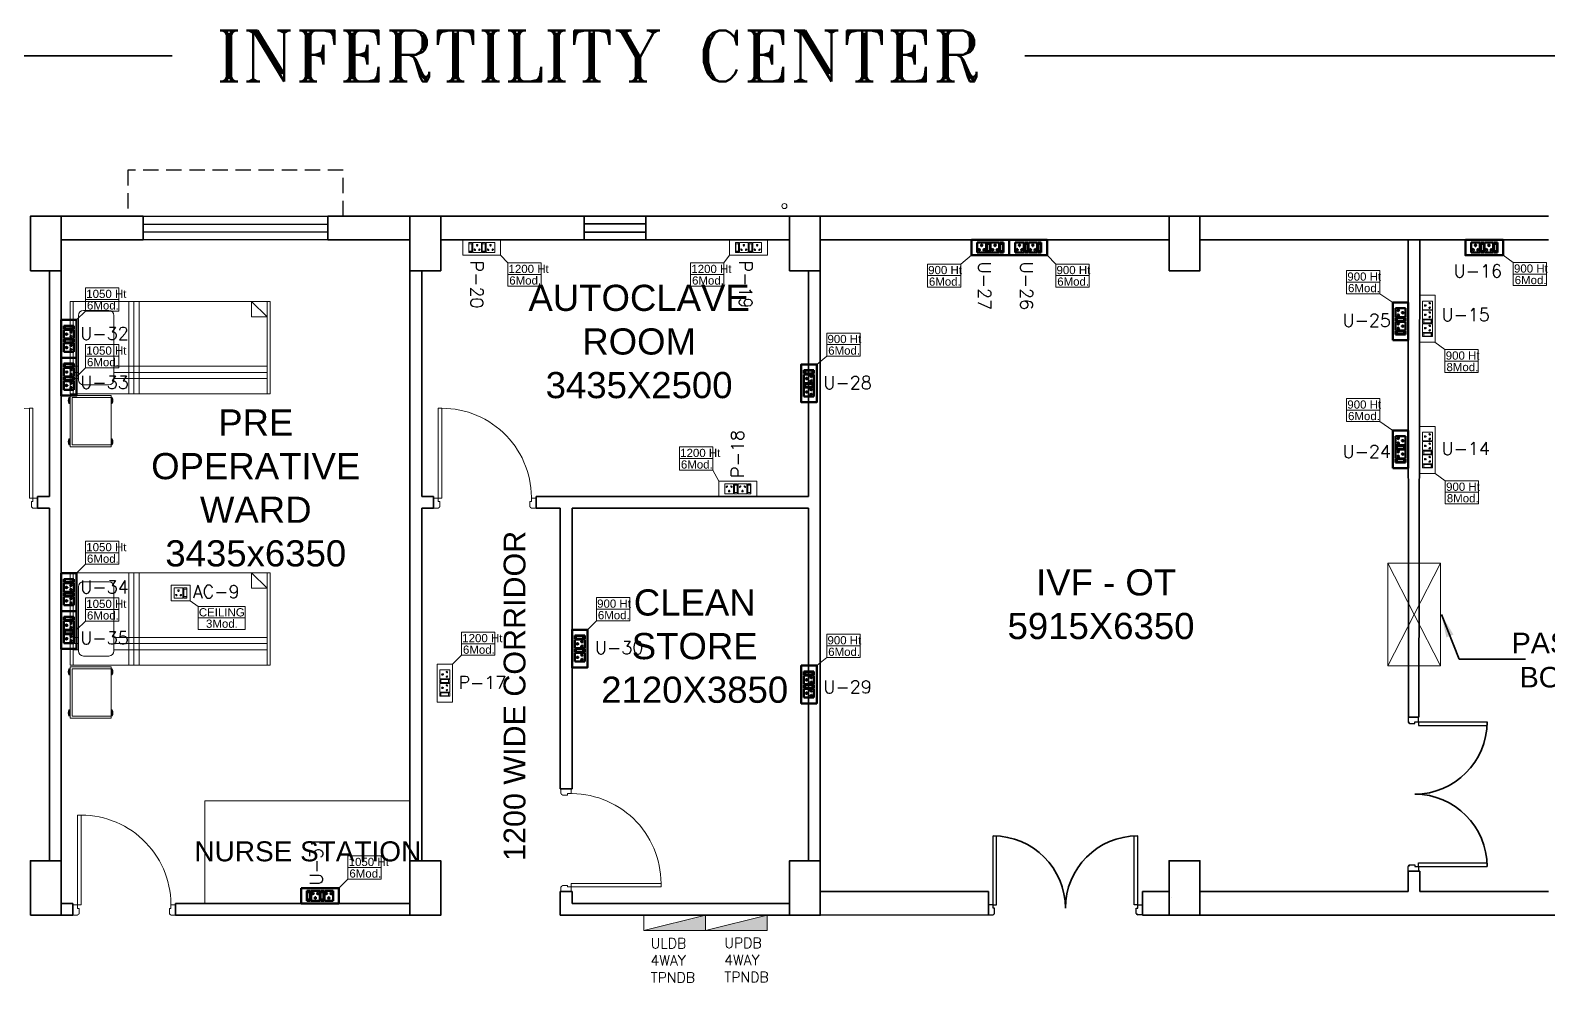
# Model space of a CAD drawing. Header units: millimetres. Extents: x 1380494 to 2061523, y -305664 to -174999.
# Drawn here: x 1644117 to 1658917, y -197530 to -188251 of the extents above; entities that cross this region are included whole.
import ezdxf
from ezdxf.enums import TextEntityAlignment as Align

# ---------------------------------------------------------------- set-up
doc = ezdxf.new("R2010")
doc.units = ezdxf.units.MM
doc.header["$LTSCALE"] = 600
doc.header["$MEASUREMENT"] = 0
doc.header["$PDMODE"] = 35
for name, pattern in [('1', [0]), ('CONTINU', [0]), ('DASHED2', [0.375, 0.25, -0.125]), ('HIDDEN', [0.375, 0.25, -0.125])]:
    doc.linetypes.add(name, pattern=pattern)
doc.layers.add('CFT_LOOPING', color=7, linetype='1', lineweight=0, true_color=0xd6d600)
doc.layers.add('ELE-6A AC SOCKET', color=7, linetype='Continuous', lineweight=0, true_color=0x00ceb6)
for name, color, linetype, lineweight in [('col', 5, 'Continuous', 35), ('D.F', 251, 'Continuous', 5), ('DOOR', 144, 'Continuous', 13), ('ELE-2NOS OF 6-16 RAW POWER SOCKET', 1, 'Continuous', 20), ('ELE. 2N0S OF 6-16 UPS SOCKETS', 191, 'Continuous', 15), ('ELE. DB', 1, 'Continuous', 9), ('furniture', 30, 'Continuous', 9), ('HATCH', 8, 'Continuous', 5), ('MEP_HVAC_VRF_COPPER_PIPE', 6, 'Continuous', 9), ('P-Wall', 250, 'Continuous', 35), ('toi-fix', 46, 'Continuous', 9), ('WIN', 151, 'Continuous', 9)]:
    doc.layers.add(name, color=color, linetype=linetype, lineweight=lineweight)
for name, color, linetype in [('ELE-8M 6-16A UPS SOCKET', 223, 'Continuous'), ('ELE-LIGHTING TEXT', 7, 'Continuous'), ('Lines', 7, 'Continuous'), ('TEXT', 250, 'Continuous'), ('wall', 1, 'Continuous'), ('Window', 4, 'Continuous')]:
    doc.layers.add(name, color=color, linetype=linetype)
doc.styles.add('ARIAL', font='arial.ttf')
doc.styles.add('ROMANS', font='romans.shx')
doc.styles.add('ROMANT', font='romant.shx')
doc.styles.get("Standard").update_dxf_attribs({"font": 'stylu.ttf'})
doc.dimstyles.get("Standard").update_dxf_attribs({"dimscale": 1.5, "dimtxt": 150, "dimasz": 150, "dimexe": 100, "dimexo": 100, "dimgap": 0.25, "dimtad": 0, "dimdec": 0, "dimzin": 0, "dimdsep": 46, "dimtxsty": 'ARIAL', "dimcen": 0.09, "dimdle": 100, "dimclrd": 7, "dimclre": 7, "dimclrt": 7, "dimadec": 0, "dimazin": 0, "dimtfac": 1, "dimtdec": 0, "dimtofl": 0, "dimtmove": 0, "dimatfit": 3, "dimfxl": 1, "dimtolj": 1, "dimtzin": 0, "dimarcsym": 0})

# ---------------------------------------------------------------- blocks, each defined once
blk = doc.blocks.new('A$C19B8274B')
at = {"layer": 'DOOR'}
blk.add_line((-45, 925), (-80, 925), dxfattribs=at)
at = {"layer": 'DOOR', "color": 8}
for p, q in [((-80, 50), (-80, 925)), ((-45, 50), (-45, 925)), ((-45, 50), (-80, 50)), ((-955, -50), (-955, -47.5)), ((-940, -35), (-942.5, -35)), ((-60, -35), (-57.5, -35)), ((-45, -50), (-45, -47.5))]:
    blk.add_line(p, q, dxfattribs=at)
for points in [[(-940, 15), (-955, 15), (-955, 50), (-1000, 50), (-1000, -50), (-955, -50)], [(-940, -35), (-940, 15)], [(-60, 15), (-45, 15), (-45, 50), (0, 50), (0, -50), (-45, -50)], [(-60, -35), (-60, 15)]]:
    blk.add_lwpolyline(points, dxfattribs=at)
for centre, radius, start, end in [((-80, 50), 875, 90, 182.29244), ((-955, -35), 12.5, 270, 0), ((-45, -35), 12.5, 180, 270)]:
    blk.add_arc(centre, radius, start, end, dxfattribs=at)
blk = doc.blocks.new('A$C45A5314D')
at = {"layer": 'furniture', "color": 8, "ltscale": 0.75}
for p, q in [((-1962, 946), (-1950, 946)), ((-1962, 946), (-1950, 946)), ((-1962, 946), (-1962, 887)), ((-1962, 944), (-1950, 944)), ((-1962, 943), (-1950, 943)), ((-1962, 941), (-1950, 941)), ((-1962, 939), (-1950, 939)), ((-1962, 936), (-1950, 936)), ((-1962, 932), (-1950, 932)), ((-1962, 927), (-1950, 927)), ((-1962, 921), (-1950, 921)), ((-1962, 913), (-1950, 913)), ((-1962, 907), (-1950, 907)), ((-1962, 902), (-1950, 902)), ((-1962, 898), (-1950, 898)), ((-1962, 895), (-1950, 895)), ((-1962, 892), (-1950, 892)), ((-1962, 891), (-1950, 891)), ((-1962, 889), (-1950, 889)), ((-1962, 888), (-1950, 888)), ((-1950, 967), (-1550, 967)), ((-1950, 467), (-1950, 967)), ((-1930, 948), (-1930, 487)), ((-1930, 948), (-1550, 948)), ((-1550, 967), (-1550, 467)), ((-1538, 946), (-1550, 946)), ((-1538, 946), (-1550, 946)), ((-1538, 944), (-1550, 944)), ((-1538, 943), (-1550, 943)), ((-1538, 941), (-1550, 941)), ((-1538, 939), (-1550, 939)), ((-1538, 936), (-1550, 936)), ((-1538, 932), (-1550, 932)), ((-1538, 927), (-1550, 927)), ((-1538, 921), (-1550, 921)), ((-1538, 913), (-1550, 913)), ((-1538, 907), (-1550, 907)), ((-1538, 902), (-1550, 902)), ((-1538, 898), (-1550, 898)), ((-1538, 895), (-1550, 895)), ((-1538, 892), (-1550, 892)), ((-1538, 891), (-1550, 891)), ((-1538, 889), (-1550, 889)), ((-1538, 888), (-1550, 888)), ((-1538, 946), (-1538, 887)), ((-1962, 887), (-1950, 887)), ((-1538, 887), (-1550, 887)), ((-1962, 545), (-1950, 545)), ((-1962, 545), (-1950, 545)), ((-1962, 545), (-1962, 486)), ((-1962, 543), (-1950, 543)), ((-1962, 542), (-1950, 542)), ((-1962, 540), (-1950, 540)), ((-1962, 538), (-1950, 538)), ((-1962, 535), (-1950, 535)), ((-1962, 531), (-1950, 531)), ((-1962, 526), (-1950, 526)), ((-1962, 520), (-1950, 520)), ((-1962, 512), (-1950, 512)), ((-1962, 506), (-1950, 506)), ((-1962, 501), (-1950, 501)), ((-1962, 497), (-1950, 497)), ((-1962, 494), (-1950, 494)), ((-1962, 491), (-1950, 491)), ((-1962, 490), (-1950, 490)), ((-1962, 488), (-1950, 488)), ((-1962, 487), (-1950, 487)), ((-1962, 486), (-1950, 486)), ((-1962, 486), (-1950, 486)), ((-1550, 467), (-1950, 467)), ((-1550, 487), (-1930, 487)), ((-1538, 545), (-1550, 545)), ((-1538, 545), (-1550, 545)), ((-1538, 543), (-1550, 543)), ((-1538, 542), (-1550, 542)), ((-1538, 540), (-1550, 540)), ((-1538, 538), (-1550, 538)), ((-1538, 535), (-1550, 535)), ((-1538, 531), (-1550, 531)), ((-1538, 526), (-1550, 526)), ((-1538, 520), (-1550, 520)), ((-1538, 512), (-1550, 512)), ((-1538, 506), (-1550, 506)), ((-1538, 501), (-1550, 501)), ((-1538, 497), (-1550, 497)), ((-1538, 494), (-1550, 494)), ((-1538, 491), (-1550, 491)), ((-1538, 490), (-1550, 490)), ((-1538, 488), (-1550, 488)), ((-1538, 487), (-1550, 487)), ((-1538, 486), (-1550, 486)), ((-1538, 545), (-1538, 486))]:
    blk.add_line(p, q, dxfattribs=at)
at = {"layer": 'furniture', "color": 8}
for p, q in [((0, 450), (-1950, 450)), ((-1950, 450), (-1950, -450)), ((-1920, 450), (-1920, -450)), ((-1377, -450), (-1377, 450)), ((-1327, -450), (-1327, 450)), ((-1277, -450), (-1277, 450)), ((-30, -450), (-30, 450)), ((0, -450), (0, 450)), ((-1920, 300), (-1869, 300)), ((-1869, 313), (-1869, -313)), ((-1572, 362), (-1820, 362)), ((-1523, 313), (-1523, -313)), ((-1523, 300), (-30, 300)), ((-1920, 241), (-1869, 241)), ((-1920, 182), (-1869, 182)), ((-1523, 241), (-30, 241)), ((-1523, 182), (-30, 182)), ((-1820, -362), (-1572, -362)), ((-180, -450), (-30, -300)), ((-180, -450), (-180, -300)), ((-30, -300), (-180, -300)), ((-1950, -450), (0, -450))]:
    blk.add_line(p, q, dxfattribs=at)
at = {"layer": 'furniture', "color": 8, "ltscale": 0.75}
for centre, start, end in [((-1876, 917), 161.0754, 198.9247), ((-1624, 917), 341.0754, 18.9247), ((-1876, 516), 161.0754, 198.9247), ((-1624, 516), 341.0754, 18.9247)]:
    blk.add_arc(centre, 91.1, start, end, dxfattribs=at)
at = {"layer": 'furniture', "color": 8}
for centre, start, end in [((-1820, 313), 90, 180), ((-1572, 313), 0, 90), ((-1820, -313), 180, 270), ((-1572, -313), 270, 0)]:
    blk.add_arc(centre, 49.2, start, end, dxfattribs=at)
blk = doc.blocks.new('W1800')
at = {"layer": 'wall', "color": 7}
for p, q in [((0, -58), (0, 173)), ((1800, 173), (1800, -58))]:
    blk.add_line(p, q, dxfattribs=at)
at = {"layer": 'Window'}
for p, q in [((0, 173), (1800, 173)), ((0, 98), (1800, 98)), ((1800, 18), (0, 18)), ((1800, -58), (0, -58))]:
    blk.add_line(p, q, dxfattribs=at)
blk = doc.blocks.new('*D170')
at = {"layer": 'D.F', "color": 5, "lineweight": -2, "transparency": 16777216}
for p, q in [((3700, 16120), (3700, 17682)), ((36975, 16120), (36975, 17682)), ((4200, 17582), (16182, 17582)), ((36475, 17582), (24493, 17582))]:
    blk.add_line(p, q, dxfattribs=at)
at = {"layer": 'D.F', "color": 5, "transparency": 16777216}
for points in [[(4200, 17665), (4200, 17498), (3700, 17582)], [(36475, 17665), (36475, 17498), (36975, 17582)]]:
    blk.add_solid(points, dxfattribs=at)
at = {"layer": 'Defpoints', "color": 0, "transparency": 16777216}
for p in [(3700, 17582), (3700, 16020), (36975, 16020)]:
    blk.add_point(p, dxfattribs=at)
at = {"layer": 'D.F', "color": 7, "transparency": 16777216, "insert": (20337, 17582), "char_height": 750, "attachment_point": 5, "style": 'ROMANT'}
blk.add_mtext('\\A1;{\\H0.6667x;INFERTILITY CENTER}', dxfattribs=at)
blk = doc.blocks.new('5Y3AQY')
at = {"layer": 'ELE. 2N0S OF 6-16 UPS SOCKETS', "color": 72, "lineweight": 50}
for p, q in [((-312, -26), (-278, -26)), ((-312, -124), (-312, -26)), ((-312, -124), (-312, -26)), ((-312, -124), (-278, -124)), ((-278, -124), (-312, -124)), ((-309, -37), (-281, -37)), ((-309, -113), (-309, -37)), ((-309, -40), (-281, -40)), ((-281, -113), (-309, -113)), ((-281, -37), (-281, -113)), ((-278, -26), (-278, -124)), ((-272, -26), (-272, -124)), ((-187, -26), (-272, -26)), ((-272, -124), (-187, -124)), ((-187, -124), (-187, -26)), ((-181, -26), (-148, -26)), ((-181, -124), (-181, -26)), ((-181, -124), (-181, -26)), ((-181, -124), (-148, -124)), ((-148, -124), (-181, -124)), ((-179, -37), (-150, -37)), ((-179, -113), (-179, -37)), ((-179, -40), (-150, -40)), ((-150, -113), (-179, -113)), ((-150, -37), (-150, -113)), ((-148, -26), (-148, -124)), ((-57, -26), (-142, -26)), ((-142, -26), (-142, -124)), ((-142, -124), (-57, -124)), ((-57, -124), (-57, -26))]:
    blk.add_line(p, q, dxfattribs=at)
blk.add_lwpolyline([(-368, 0), (0, 0), (0, -150), (-368, -150)], close=True, dxfattribs=at)
for centre, radius, start, end in [((-254, -56), 5.7, 87.49, 354.7311), ((-249, -52), 4.6, 284.9049, 157.3162), ((-230, -99), 6.62, 127.1584, 52.8416), ((-230, -92), 4.22, 341.4031, 198.5969), ((-210, -52), 4.6, 22.6838, 255.0951), ((-205, -56), 5.7, 185.2689, 92.51), ((-124, -56), 5.7, 87.49, 354.7311), ((-119, -52), 4.6, 284.9049, 157.3162), ((-99, -99), 6.62, 127.1584, 52.8416), ((-99, -92), 4.22, 341.4031, 198.5969), ((-80, -52), 4.6, 22.6838, 255.0951), ((-75, -56), 5.7, 185.2689, 92.51)]:
    blk.add_arc(centre, radius, start, end, dxfattribs=at)
blk = doc.blocks.new('543E')
at = {"layer": 'ELE. 2N0S OF 6-16 UPS SOCKETS', "color": 72, "linetype": 'ByBlock'}
for p, q in [((-124, -57), (-124, -91)), ((-26, -57), (-124, -57)), ((-26, -57), (-124, -57)), ((-124, -91), (-26, -91)), ((-124, -96), (-26, -96)), ((-124, -181), (-124, -96)), ((-113, -60), (-113, -88)), ((-37, -60), (-113, -60)), ((-113, -88), (-37, -88)), ((-110, -60), (-110, -88)), ((-37, -88), (-37, -60)), ((-26, -57), (-26, -91)), ((-26, -91), (-26, -57)), ((-26, -96), (-26, -181)), ((-26, -181), (-124, -181)), ((-124, -187), (-124, -221)), ((-26, -187), (-124, -187)), ((-26, -187), (-124, -187)), ((-124, -221), (-26, -221)), ((-124, -312), (-124, -227)), ((-124, -227), (-26, -227)), ((-113, -190), (-113, -218)), ((-37, -190), (-113, -190)), ((-113, -218), (-37, -218)), ((-110, -190), (-110, -218)), ((-37, -218), (-37, -190)), ((-26, -187), (-26, -221)), ((-26, -221), (-26, -187)), ((-26, -227), (-26, -312)), ((-26, -312), (-124, -312)), ((-124, -402), (-124, -317)), ((-124, -317), (-26, -317)), ((-26, -402), (-124, -402)), ((-26, -317), (-26, -402))]:
    blk.add_line(p, q, dxfattribs=at)
blk.add_lwpolyline([(-150, 0), (-150, -459), (0, -459), (0, 0)], close=True, dxfattribs=at)
for centre, radius, start, end in [((-98, -119), 4.6, 112.6838, 345.0951), ((-94, -115), 5.7, 275.2689, 182.51), ((-58, -139), 4.22, 71.4031, 288.5969), ((-51, -139), 6.62, 217.1584, 142.8416), ((-98, -159), 4.6, 14.9049, 247.3162), ((-98, -249), 4.6, 112.6838, 345.0951), ((-98, -289), 4.6, 14.9049, 247.3162), ((-94, -163), 5.7, 177.49, 84.7311), ((-94, -245), 5.7, 275.2689, 182.51), ((-94, -293), 5.7, 177.49, 84.7311), ((-58, -269), 4.22, 71.4031, 288.5969), ((-51, -269), 6.62, 217.1584, 142.8416), ((-98, -340), 4.6, 112.6838, 345.0951), ((-98, -379), 4.6, 14.9049, 247.3162), ((-94, -335), 5.7, 275.2689, 182.51), ((-94, -384), 5.7, 177.49, 84.7311), ((-58, -360), 4.22, 71.4031, 288.5969), ((-51, -360), 6.62, 217.1584, 142.8416)]:
    blk.add_arc(centre, radius, start, end, dxfattribs=at)
blk = doc.blocks.new('6MODULE-UPS')
at = {"layer": 'ELE. 2N0S OF 6-16 UPS SOCKETS', "color": 223, "lineweight": 50}
for p, q in [((-6, 92), (-6, 20)), ((-6, 92), (-6, 20)), ((19, 92), (-6, 92)), ((-6, 92), (19, 92)), ((-6, 20), (19, 20)), ((-4, 84), (-4, 28)), ((17, 84), (-4, 84)), ((-4, 30), (17, 30)), ((-4, 28), (17, 28)), ((17, 28), (17, 84)), ((19, 20), (19, 92)), ((24, 92), (87, 92)), ((24, 20), (24, 92)), ((87, 20), (24, 20)), ((87, 92), (87, 20)), ((91, 92), (91, 20)), ((91, 92), (91, 20)), ((116, 92), (91, 92)), ((91, 92), (116, 92)), ((91, 20), (116, 20)), ((93, 84), (93, 28)), ((114, 84), (93, 84)), ((93, 30), (114, 30)), ((93, 28), (114, 28)), ((114, 28), (114, 84)), ((116, 20), (116, 92)), ((120, 20), (120, 92)), ((120, 92), (184, 92)), ((184, 20), (120, 20)), ((184, 92), (184, 20))]:
    blk.add_line(p, q, dxfattribs=at)
blk.add_lwpolyline([(-48, 0), (226, 0), (226, 112), (-48, 112)], close=True, dxfattribs=at)
for centre, radius, start, end in [((37, 42), 4.24, 5.2689, 272.51), ((41, 39), 3.42, 202.6838, 75.0951), ((55, 74), 4.92, 307.1584, 232.8416), ((55, 69), 3.14, 161.4031, 18.5969), ((70, 39), 3.42, 104.9049, 337.3162), ((73, 42), 4.24, 267.49, 174.7311), ((134, 42), 4.24, 5.2689, 272.51), ((137, 39), 3.42, 202.6838, 75.0951), ((152, 74), 4.92, 307.1584, 232.8416), ((152, 69), 3.14, 161.4031, 18.5969), ((167, 39), 3.42, 104.9049, 337.3162), ((170, 42), 4.24, 267.49, 174.7311)]:
    blk.add_arc(centre, radius, start, end, dxfattribs=at)
blk = doc.blocks.new('6 MODULES RAW POWER')
at = {"layer": 'ELE-2NOS OF 6-16 RAW POWER SOCKET', "color": 1, "ltscale": 300}
for p, q in [((-6, 92), (-6, 20)), ((-6, 92), (-6, 20)), ((19, 92), (-6, 92)), ((-6, 92), (19, 92)), ((-6, 20), (19, 20)), ((-4, 84), (-4, 28)), ((17, 84), (-4, 84)), ((-4, 30), (17, 30)), ((-4, 28), (17, 28)), ((17, 28), (17, 84)), ((19, 20), (19, 92)), ((23, 92), (87, 92)), ((23, 20), (23, 92)), ((87, 20), (23, 20)), ((87, 92), (87, 20)), ((91, 92), (91, 20)), ((91, 92), (91, 20)), ((116, 92), (91, 92)), ((91, 92), (116, 92)), ((91, 20), (116, 20)), ((93, 84), (93, 28)), ((114, 84), (93, 84)), ((93, 30), (114, 30)), ((93, 28), (114, 28)), ((114, 28), (114, 84)), ((116, 20), (116, 92)), ((120, 20), (120, 92)), ((120, 92), (184, 92)), ((184, 20), (120, 20)), ((184, 92), (184, 20))]:
    blk.add_line(p, q, dxfattribs=at)
blk.add_lwpolyline([(-49, 0), (226, 0), (226, 112), (-49, 112)], close=True, dxfattribs=at)
for centre, radius, start, end in [((37, 42), 4.25, 5.2689, 272.51), ((40, 39), 3.43, 202.6838, 75.0951), ((55, 74), 4.93, 307.1584, 232.8416), ((55, 69), 3.14, 161.4031, 18.5969), ((70, 39), 3.43, 104.9049, 337.3162), ((73, 42), 4.25, 267.49, 174.7311), ((134, 42), 4.25, 5.2689, 272.51), ((137, 39), 3.43, 202.6838, 75.0951), ((152, 74), 4.93, 307.1584, 232.8416), ((152, 69), 3.14, 161.4031, 18.5969), ((167, 39), 3.43, 104.9049, 337.3162), ((170, 42), 4.25, 267.49, 174.7311)]:
    blk.add_arc(centre, radius, start, end, dxfattribs=at)
blk = doc.blocks.new('UPS DB')
at = {"layer": 'HATCH'}
h = blk.add_hatch(color=3, dxfattribs=at)
h.dxf.hatch_style = 1
h.paths.add_polyline_path([(0, -150), (600, -150), (600, 0)])
at = {"layer": 'ELE. DB', "color": 3}
blk.add_line((600, 0), (0, -150), dxfattribs=at)
blk.add_lwpolyline([(0, 0), (600, 0), (600, -150), (0, -150)], close=True, dxfattribs=at)
blk = doc.blocks.new('54Y')
at = {"layer": 'ELE. 2N0S OF 6-16 UPS SOCKETS', "color": 140, "lineweight": 50}
for p, q in [((26, 312), (26, 278)), ((26, 278), (26, 312)), ((26, 312), (124, 312)), ((26, 312), (124, 312)), ((37, 281), (37, 309)), ((37, 309), (113, 309)), ((110, 309), (110, 281)), ((113, 309), (113, 281)), ((124, 312), (124, 278)), ((124, 278), (26, 278)), ((124, 272), (26, 272)), ((26, 272), (26, 187)), ((26, 187), (124, 187)), ((26, 181), (26, 148)), ((26, 148), (26, 181)), ((26, 181), (124, 181)), ((26, 181), (124, 181)), ((113, 281), (37, 281)), ((37, 150), (37, 179)), ((37, 179), (113, 179)), ((113, 150), (37, 150)), ((110, 179), (110, 150)), ((113, 179), (113, 150)), ((124, 187), (124, 272)), ((124, 181), (124, 148)), ((124, 148), (26, 148)), ((26, 142), (26, 57)), ((124, 142), (26, 142)), ((26, 57), (124, 57)), ((124, 57), (124, 142))]:
    blk.add_line(p, q, dxfattribs=at)
blk.add_lwpolyline([(150, 368), (150, 0), (0, 0), (0, 368)], close=True, dxfattribs=at)
for centre, radius, start, end in [((51, 230), 6.62, 37.1584, 322.8416), ((58, 230), 4.22, 251.4031, 108.5969), ((94, 254), 5.7, 357.49, 264.7311), ((94, 205), 5.7, 95.2689, 2.51), ((98, 249), 4.6, 194.9049, 67.3162), ((98, 210), 4.6, 292.6838, 165.0951), ((51, 99), 6.62, 37.1584, 322.8416), ((58, 99), 4.22, 251.4031, 108.5969), ((94, 124), 5.7, 357.49, 264.7311), ((94, 75), 5.7, 95.2689, 2.51), ((98, 119), 4.6, 194.9049, 67.3162), ((98, 80), 4.6, 292.6838, 165.0951)]:
    blk.add_arc(centre, radius, start, end, dxfattribs=at)
blk = doc.blocks.new('EQ2WE')
at = {"layer": 'ELE-6A AC SOCKET', "lineweight": 0}
for p, q in [((-99, 170), (-215, 170)), ((-215, 170), (-215, 36)), ((-215, 36), (-99, 36)), ((-99, 36), (-99, 170)), ((-91, 36), (-91, 170)), ((-91, 170), (-45, 170)), ((-45, 170), (-91, 170)), ((-45, 36), (-91, 36)), ((-87, 51), (-87, 155)), ((-87, 155), (-48, 155)), ((-48, 55), (-87, 55)), ((-48, 51), (-87, 51)), ((-48, 155), (-48, 51)), ((-45, 170), (-45, 36)), ((-45, 170), (-45, 36))]:
    blk.add_line(p, q, dxfattribs=at)
blk.add_lwpolyline([(0, 0), (-257, 0), (-257, 206), (0, 206)], close=True, dxfattribs=at)
for centre, radius, start, end in [((-190, 77), 7.83, 5.2689, 272.51), ((-184, 72), 6.31, 202.6838, 75.0951), ((-157, 136), 9.08, 307.1584, 232.8416), ((-157, 127), 5.79, 161.4031, 18.5969), ((-130, 72), 6.31, 104.9049, 337.3162), ((-124, 77), 7.83, 267.49, 174.7311)]:
    blk.add_arc(centre, radius, start, end, dxfattribs=at)
blk = doc.blocks.new('rwgha')
at = {"color": 8, "lineweight": 25}
for p, q in [((28330, 11139.3), (28230, 11139.3)), ((28230, 11139.3), (28230, 11094.3)), ((28330, 11094.3), (28330, 11139.3)), ((28230, 11094.3), (28232.5, 11094.3)), ((28245, 11079.3), (28245, 11081.8)), ((28245, 11079.3), (28295, 11079.3)), ((28295, 11079.3), (28295, 11094.3)), ((28295, 11094.3), (28330, 11094.3)), ((28330, 11094.3), (29000, 11094.3)), ((28330, 11094.3), (28330, 11059.3)), ((28330, 11059.3), (29000, 11059.3)), ((24184.3, 9312.6), (24184.3, 9982.6)), ((24219.3, 9312.6), (24219.3, 9982.6)), ((25559.3, 9312.6), (25559.3, 9982.6)), ((25594.3, 9312.6), (25594.3, 9982.6)), ((28230, 9639.3), (28230, 9684.3)), ((28230, 9684.3), (28232.5, 9684.3)), ((28330, 9639.3), (28230, 9639.3)), ((28330, 9639.3), (28230, 9639.3)), ((28245, 9699.3), (28245, 9696.8)), ((28245, 9699.3), (28295, 9699.3)), ((28295, 9699.3), (28295, 9684.3)), ((28295, 9684.3), (28330, 9684.3)), ((28330, 9719.3), (29000, 9719.3)), ((28330, 9684.3), (28330, 9719.3)), ((28330, 9684.3), (29000, 9684.3)), ((28330, 9684.3), (28330, 9639.3)), ((24184.3, 9312.6), (24139.3, 9312.6)), ((24139.3, 9312.6), (24139.3, 9212.6)), ((24139.3, 9212.6), (24184.3, 9212.6)), ((24184.3, 9277.6), (24184.3, 9312.6)), ((24184.3, 9312.6), (24219.3, 9312.6)), ((24199.3, 9277.6), (24184.3, 9277.6)), ((24184.3, 9212.6), (24184.3, 9215.1)), ((24199.3, 9227.6), (24196.8, 9227.6)), ((24199.3, 9227.6), (24199.3, 9277.6)), ((25594.3, 9312.6), (25559.3, 9312.6)), ((25579.3, 9277.6), (25594.3, 9277.6)), ((25579.3, 9227.6), (25579.3, 9277.6)), ((25579.3, 9227.6), (25581.8, 9227.6)), ((25594.3, 9277.6), (25594.3, 9312.6)), ((25594.3, 9312.6), (25639.3, 9312.6)), ((25594.3, 9212.6), (25594.3, 9215.1)), ((25639.3, 9212.6), (25594.3, 9212.6)), ((25639.3, 9312.6), (25639.3, 9212.6)), ((25639.3, 9312.6), (25639.3, 9212.6))]:
    blk.add_line(p, q, dxfattribs=at)
at = {"color": 8}
for centre, radius, start, end in [((28245, 11094.3), 12.5, 180, 270), ((28295, 11094.3), 705, 270, 0), ((28295, 9684.3), 705, 0, 90), ((24184.3, 9277.6), 705, 0, 90), ((25594.3, 9277.6), 705, 90, 180), ((28245, 9684.3), 12.5, 90, 180), ((24184.3, 9227.6), 12.5, 270, 0), ((25594.3, 9227.6), 12.5, 180, 270)]:
    blk.add_arc(centre, radius, start, end, dxfattribs=at)
at = {"layer": 'col'}
for points in [[(14800, 15490), (15100, 15490), (15100, 16020), (14800, 16020)], [(18500, 15490), (18800, 15490), (18800, 16020), (18500, 16020)], [(22200, 15490), (22500, 15490), (22500, 16020), (22200, 16020)], [(25900, 15490), (26200, 15490), (26200, 16020), (25900, 16020)], [(14800, 9210), (15100, 9210), (15100, 9740), (14800, 9740)], [(18500, 9210), (18800, 9210), (18800, 9740), (18500, 9740)], [(22200, 9210), (22500, 9210), (22500, 9740), (22200, 9740)], [(25900, 9210), (26200, 9210), (26200, 9740), (25900, 9740)]]:
    blk.add_lwpolyline(points, close=True, dxfattribs=at)
at = {"layer": 'furniture', "color": 8, "linetype": 'Continuous'}
for p, q in [((16500, 9325), (16500, 10325)), ((16500, 10325), (18500, 10325))]:
    blk.add_line(p, q, dxfattribs=at)
at = {"layer": 'Lines', "linetype": 'HIDDEN'}
blk.add_lwpolyline([(17849.7, 16020), (17849.7, 16470), (15749.7, 16470), (15749.7, 16020)], dxfattribs=at)
at = {"layer": 'MEP_HVAC_VRF_COPPER_PIPE'}
blk.add_circle((22150, 16120), 25, dxfattribs=at)
at = {"layer": 'P-Wall', "color": 8}
for p, q in [((15100, 16020), (15899.7, 16020)), ((15899.7, 15790), (15899.7, 16020)), ((17699.7, 16020), (18500, 16020)), ((17699.7, 15790), (17699.7, 16020)), ((18800, 16020), (21399.7, 16020)), ((20800, 16020), (20200, 16020)), ((20200, 16020), (20200, 15790)), ((20800, 16020), (20800, 15790)), ((21399.7, 16020), (22200, 16020)), ((25900, 16020), (22500, 16020)), ((29600, 16020), (26200, 16020)), ((20800, 15945), (20200, 15945)), ((20800, 15865), (20200, 15865)), ((15100, 15790), (15899.7, 15790)), ((17699.7, 15790), (18500, 15790)), ((18800, 15790), (21399.7, 15790)), ((20800, 15790), (20200, 15790)), ((21399.7, 15790), (22200, 15790)), ((25900, 15790), (22500, 15790)), ((29600, 15790), (26200, 15790)), ((14985, 15490), (14985, 13290)), ((15100, 15490), (15100, 9740)), ((18500, 9740), (18500, 15490)), ((18615, 13290), (18615, 15490)), ((22385, 15490), (22385, 13290)), ((22500, 15490), (22500, 9740)), ((14985, 13175), (14985, 9740)), ((18615, 13290), (18730, 13290)), ((18615, 13175), (18730, 13175)), ((18615, 9740), (18615, 13175)), ((19730, 13290), (22385, 13290)), ((19730, 13175), (19965, 13175)), ((19965, 10440), (19965, 13175)), ((20080, 13175), (22385, 13175)), ((20080, 10440), (20080, 13175)), ((22385, 13175), (22385, 9740)), ((28234.9, 11140), (28334.9, 11140)), ((19965, 9210), (19965, 9440)), ((20080, 9325), (20080, 9440))]:
    blk.add_line(p, q, dxfattribs=at)
at = {"layer": 'P-Wall', "color": 8, "linetype": 'Continuous'}
for p, q in [((28230, 15790), (28234.9, 11140)), ((28345, 15790), (28334.9, 11140)), ((14870, 13290), (14870, 13175)), ((14870, 13290), (14985, 13290)), ((14870, 13175), (14985, 13175)), ((18730, 13290), (18730, 13175)), ((19730, 13290), (19730, 13175)), ((19965, 10440), (20080, 10440)), ((28230, 9639.3), (28345, 9639.3)), ((28230, 9639.3), (28230, 9440)), ((28345, 9639.3), (28345, 9440)), ((15100, 9325), (15215, 9325)), ((15215, 9325), (15215, 9210)), ((16215, 9325), (18500, 9325)), ((16215, 9325), (16215, 9210)), ((19965, 9440), (20080, 9440)), ((20080, 9325), (22200, 9325)), ((25925.7, 9382.5), (25925.7, 9382.5)), ((26200, 9440), (28230, 9440)), ((28345, 9440), (29600, 9440)), ((15100, 9210), (15215, 9210)), ((16215, 9210), (18500, 9210)), ((19965, 9210), (22200, 9210)), ((25915.7, 9210), (25900, 9210)), ((25915.7, 9210), (25915.7, 9210)), ((26200, 9210), (28230, 9210)), ((28230, 9210), (33300, 9210))]:
    blk.add_line(p, q, dxfattribs=at)
at = {"layer": 'P-Wall'}
for p, q in [((24139.3, 9442.6), (22500, 9440)), ((24139.3, 9212.6), (24139.3, 9442.6)), ((25640, 9210), (25640, 9440)), ((25640, 9440), (25900, 9440)), ((24139.3, 9212.6), (22500, 9210)), ((25900, 9210), (25640, 9210))]:
    blk.add_line(p, q, dxfattribs=at)
at = {"layer": 'WIN', "color": 8, "linetype": 'Continuous'}
for p, q in [((28031.9, 11639.9), (28547.4, 12639.9)), ((28547.4, 11639.9), (28031.9, 12639.9))]:
    blk.add_line(p, q, dxfattribs=at)
at = {"layer": 'WIN', "linetype": 'Continuous'}
blk.add_lwpolyline([(28547.4, 11639.9), (28031.9, 11639.9), (28031.9, 12639.9), (28547.4, 12639.9)], close=True, dxfattribs=at)
at = {"layer": 'DOOR', "color": 7, "rotation": 180}
blk.add_blockref('W1800', (17699.7, 15962.5), dxfattribs=at)
at = {"layer": 'DOOR', "linetype": 'Continuous'}
blk.add_blockref('A$C19B8274B', (14870, 13225), dxfattribs=at)
at = {"layer": 'DOOR', "linetype": 'Continuous', "xscale": -1}
for p in [(18730, 13225), (15215, 9260)]:
    blk.add_blockref('A$C19B8274B', p, dxfattribs=at)
at = {"layer": 'DOOR', "linetype": 'Continuous', "rotation": 270}
blk.add_blockref('A$C19B8274B', (20022.5, 9440), dxfattribs=at)
at = {"layer": 'furniture', "linetype": 'Continuous', "xscale": -1, "rotation": 179.9999868732305}
for p in [(17136.8, 14740.3), (17136.8, 12097.4)]:
    blk.add_blockref('A$C45A5314D', p, dxfattribs=at)
at = {"layer": 'TEXT', "color": 8, "style": 'ARIAL'}
blk.add_text('1200 WIDE CORRIDOR', height=212.5, rotation=90, dxfattribs=at).set_placement((19689.8, 11347.4), align=Align.BOTTOM_CENTER)
at = {"layer": 'TEXT', "color": 8, "attachment_point": 5, "style": 'ARIAL'}
for s, insert, char_height, width in [('AUTOCLAVE ROOM\\P3435X2500', (20734, 14798.7), 255, 2711.593), ('PRE \\POPERATIVE WARD\\P3435x6350', (16997.1, 13371.6), 255, 2454.158), (' IVF - OT\\P5915X6350', (25236.6, 12238.8), 255, 2454.158), ('CLEAN STORE\\P2120X3850', (21276, 11830.4), 255, 2063.036), ('PASS BOX', (29612.4, 11694.7), 200, 1149.25), ('NURSE STATION', (17504.8, 9830.9), 195.075, 2119.744)]:
    blk.add_mtext(s, dxfattribs=dict(at, insert=insert, char_height=char_height, width=width))
at = {"layer": 'D.F'}
dim = blk.add_aligned_dim(p1=(36975, 16020), p2=(3700, 16020), distance=-1561.6, text='{\\H0.6667x;INFERTILITY CENTER}', dimstyle='Standard', override={"dimscale": 1, "dimtxt": 750, "dimasz": 500, "dimtxsty": 'ROMANT', "dimclrd": 5, "dimclre": 5, "dimclrt": 7}, dxfattribs=at)
dim.commit()
dim.dimension.update_dxf_attribs({"geometry": '*D170', "text_midpoint": (20337.5, 17581.6)})
at = {"layer": 'toi-fix', "linetype": 'Continuous'}
blk.add_leader([(28554.2, 12139.9), (28728.7, 11704.2), (29375.1, 11704.2)], dimstyle='Standard', dxfattribs=at)

msp = doc.modelspace()

# ---------------------------------------------------------------- linework, layer by layer
at = {"layer": 'CFT_LOOPING', "color": 7, "linetype": 'DASHED2', "ltscale": 5}
for p, q in [((1648701.2617, -190442.8395), (1648771.014, -190517.4102)), ((1650932.7835, -190442.8395), (1650877.662, -190517.6131)), ((1653186.6115, -190528.4151), (1653290.812, -190442.8395)), ((1654112.5864, -190528.4151), (1654027.7685, -190442.8395)), ((1658571.9192, -190513.3594), (1658473.9249, -190442.8395)), ((1657272.1858, -190816.8052), (1657397.1858, -190902.9205)), ((1644654.7957, -190985.5805), (1644567.1858, -191072.7693)), ((1657906.7607, -191361.3794), (1657808.7664, -191290.8596)), ((1651880.18, -191425.3858), (1651782.1858, -191505.783)), ((1644654.7957, -191538.2979), (1644567.1858, -191625.4867)), ((1657272.1858, -192063.6194), (1657397.1858, -192149.7347)), ((1650769.088, -192535.44), (1650829.4523, -192642.8395)), ((1657910.1801, -192639.7515), (1657812.1858, -192569.2316)), ((1644654.7957, -193453.4432), (1644567.1858, -193540.632)), ((1645676.274, -193808.2657), (1645751.9649, -193863.5047)), ((1644654.7957, -194006.1606), (1644567.1858, -194093.3494)), ((1649634.7957, -194003.6455), (1649547.1858, -194090.8342)), ((1648319.7957, -194339.8211), (1648232.1858, -194427.0099)), ((1651880.18, -194360.7032), (1651782.1858, -194441.1003)), ((1647212.5193, -196520.6507), (1647124.9093, -196607.8395))]:
    msp.add_line(p, q, dxfattribs=at)
for points in [[(1648771.014, -190517.4102), (1649095.8341, -190517.4102), (1649095.8341, -190629.9102), (1648771.014, -190629.9102)], [(1650552.842, -190517.6131), (1650877.662, -190517.6131), (1650877.662, -190630.1131), (1650552.842, -190630.1131)], [(1652861.7915, -190528.4151), (1653186.6115, -190528.4151), (1653186.6115, -190640.9151), (1652861.7915, -190640.9151)], [(1654112.5864, -190528.4151), (1654437.4064, -190528.4151), (1654437.4064, -190640.9151), (1654112.5864, -190640.9151)], [(1656947.3658, -190591.8052), (1657272.1858, -190591.8052), (1657272.1858, -190704.3052), (1656947.3658, -190704.3052)], [(1658571.9192, -190513.3594), (1658896.7392, -190513.3594), (1658896.7392, -190625.8594), (1658571.9192, -190625.8594)], [(1644654.7957, -190760.5805), (1644979.6158, -190760.5805), (1644979.6158, -190873.0805), (1644654.7957, -190873.0805)], [(1648771.014, -190629.9102), (1649095.8341, -190629.9102), (1649095.8341, -190742.4102), (1648771.014, -190742.4102)], [(1650552.842, -190630.1131), (1650877.662, -190630.1131), (1650877.662, -190742.6131), (1650552.842, -190742.6131)], [(1652861.7915, -190640.9151), (1653186.6115, -190640.9151), (1653186.6115, -190753.4151), (1652861.7915, -190753.4151)], [(1654112.5864, -190640.9151), (1654437.4064, -190640.9151), (1654437.4064, -190753.4151), (1654112.5864, -190753.4151)], [(1656947.3658, -190704.3052), (1657272.1858, -190704.3052), (1657272.1858, -190816.8052), (1656947.3658, -190816.8052)], [(1658571.9192, -190625.8594), (1658896.7392, -190625.8594), (1658896.7392, -190738.3594), (1658571.9192, -190738.3594)], [(1644654.7957, -190873.0805), (1644979.6158, -190873.0805), (1644979.6158, -190985.5805), (1644654.7957, -190985.5805)], [(1651880.18, -191200.3858), (1652205.0001, -191200.3858), (1652205.0001, -191312.8858), (1651880.18, -191312.8858)], [(1644654.7957, -191313.2979), (1644979.6158, -191313.2979), (1644979.6158, -191425.7979), (1644654.7957, -191425.7979)], [(1651880.18, -191312.8858), (1652205.0001, -191312.8858), (1652205.0001, -191425.3858), (1651880.18, -191425.3858)], [(1657906.7607, -191361.3794), (1658231.5807, -191361.3794), (1658231.5807, -191473.8794), (1657906.7607, -191473.8794)], [(1644654.7957, -191425.7979), (1644979.6158, -191425.7979), (1644979.6158, -191538.2979), (1644654.7957, -191538.2979)], [(1657906.7607, -191473.8794), (1658231.5807, -191473.8794), (1658231.5807, -191586.3794), (1657906.7607, -191586.3794)], [(1656947.3658, -191838.6194), (1657272.1858, -191838.6194), (1657272.1858, -191951.1194), (1656947.3658, -191951.1194)], [(1656947.3658, -191951.1194), (1657272.1858, -191951.1194), (1657272.1858, -192063.6194), (1656947.3658, -192063.6194)], [(1650444.268, -192310.44), (1650769.088, -192310.44), (1650769.088, -192422.94), (1650444.268, -192422.94)], [(1650444.268, -192422.94), (1650769.088, -192422.94), (1650769.088, -192535.44), (1650444.268, -192535.44)], [(1657910.1801, -192639.7515), (1658235.0001, -192639.7515), (1658235.0001, -192752.2515), (1657910.1801, -192752.2515)], [(1657910.1801, -192752.2515), (1658235.0001, -192752.2515), (1658235.0001, -192864.7515), (1657910.1801, -192864.7515)], [(1644654.7957, -193228.4432), (1644979.6158, -193228.4432), (1644979.6158, -193340.9432), (1644654.7957, -193340.9432)], [(1644654.7957, -193340.9432), (1644979.6158, -193340.9432), (1644979.6158, -193453.4432), (1644654.7957, -193453.4432)], [(1644654.7957, -193781.1606), (1644979.6158, -193781.1606), (1644979.6158, -193893.6606), (1644654.7957, -193893.6606)], [(1645751.9649, -193863.5047), (1646211.3235, -193863.5047), (1646211.3235, -193976.0047), (1645751.9649, -193976.0047)], [(1649634.7957, -193778.6455), (1649959.6158, -193778.6455), (1649959.6158, -193891.1455), (1649634.7957, -193891.1455)], [(1644654.7957, -193893.6606), (1644979.6158, -193893.6606), (1644979.6158, -194006.1606), (1644654.7957, -194006.1606)], [(1645751.9649, -193976.0047), (1646211.3235, -193976.0047), (1646211.3235, -194088.5047), (1645751.9649, -194088.5047)], [(1649634.7957, -193891.1455), (1649959.6158, -193891.1455), (1649959.6158, -194003.6455), (1649634.7957, -194003.6455)], [(1648319.7957, -194114.8211), (1648644.6158, -194114.8211), (1648644.6158, -194227.3211), (1648319.7957, -194227.3211)], [(1651880.18, -194135.7032), (1652205.0001, -194135.7032), (1652205.0001, -194248.2032), (1651880.18, -194248.2032)], [(1648319.7957, -194227.3211), (1648644.6158, -194227.3211), (1648644.6158, -194339.8211), (1648319.7957, -194339.8211)], [(1651880.18, -194248.2032), (1652205.0001, -194248.2032), (1652205.0001, -194360.7032), (1651880.18, -194360.7032)], [(1647212.5193, -196295.6507), (1647537.3393, -196295.6507), (1647537.3393, -196408.1507), (1647212.5193, -196408.1507)], [(1647212.5193, -196408.1507), (1647537.3393, -196408.1507), (1647537.3393, -196520.6507), (1647212.5193, -196520.6507)]]:
    msp.add_lwpolyline(points, close=True, dxfattribs=at)

# ---------------------------------------------------------------- block references
at = {"layer": 'ELE-2NOS OF 6-16 RAW POWER SOCKET', "xscale": 1.34228755900615, "yscale": 1.34228755900615, "zscale": 1.34228755900615}
for p, rotation in [((1648397.9048, -190442.8395), 359.9999999999999), ((1650997.9048, -190442.8395), 359.9999999999999), ((1651132.8093, -192642.8395), 179.9999999999999), ((1648232.1858, -194730.3669), 89.99999999999993)]:
    msp.add_blockref('6 MODULES RAW POWER', p, dxfattribs=dict(at, rotation=rotation))
at = {"layer": 'ELE-6A AC SOCKET', "color": 254, "linetype": 'ByBlock', "true_color": 0xdebad0, "xscale": 0.7286145446852714, "yscale": 0.7286145446852714, "zscale": 0.7286145446852714}
msp.add_blockref('EQ2WE', (1645676.2739, -193808.2657), dxfattribs=at)
at = {"layer": 'ELE-8M 6-16A UPS SOCKET', "color": 254, "linetype": 'ByBlock', "true_color": 0xdebad0, "rotation": 180}
for p in [(1657662.1857, -191290.8596), (1657662.1858, -192569.2317)]:
    msp.add_blockref('543E', p, dxfattribs=at)
at = {"layer": 'ELE. 2N0S OF 6-16 UPS SOCKETS', "xscale": -1.344445831101533, "yscale": 1.344445831101533, "zscale": 1.344445831101533}
for p, rotation in [((1653594.6567, -190442.8395), 359.9999999999996), ((1653963.135, -190442.8395), 359.9999999999996), ((1657397.1858, -191206.7653), 269.9999999999994), ((1651782.1858, -191570.4165), 89.99999999999935), ((1657397.1858, -192453.5795), 269.9999999999994), ((1651782.1858, -194505.7338), 89.99999999999933)]:
    msp.add_blockref('6MODULE-UPS', p, dxfattribs=dict(at, rotation=rotation))
at = {"layer": 'ELE. 2N0S OF 6-16 UPS SOCKETS', "color": 3, "linetype": 'ByBlock'}
for p, rotation in [((1658105.4466, -190442.8394), 180), ((1649547.1857, -194459.3125), 270)]:
    msp.add_blockref('5Y3AQY', p, dxfattribs=dict(at, rotation=rotation))
at = {"layer": 'ELE. 2N0S OF 6-16 UPS SOCKETS', "color": 254, "linetype": 'ByBlock', "true_color": 0xdebad0}
for p, rotation in [((1644417.1858, -191441.2475), 359.9999999999999), ((1644417.1858, -191809.7258), 359.9999999999999), ((1644417.1858, -193909.1102), 359.9999999999999), ((1644417.1858, -194277.5885), 359.9999999999999), ((1647124.9093, -196757.8395), 89.99999999999993)]:
    msp.add_blockref('54Y', p, dxfattribs=dict(at, rotation=rotation))
at = {"layer": 'ELE. DB', "rotation": 359.9999999999997}
for p in [(1650098.6801, -196872.8395), (1650698.6801, -196872.8395)]:
    msp.add_blockref('UPS DB', p, dxfattribs=at)
at = {"layer": 'P-Wall'}
msp.add_blockref('rwgha', (1629317.1858, -206082.8395), dxfattribs=at)

# ---------------------------------------------------------------- texts
at = {"layer": 'ELE-LIGHTING TEXT', "color": 200, "linetype": 'CONTINU', "char_height": 125, "width": 349.837865, "attachment_point": 1, "style": 'ROMANS'}
for s, insert, rotation in [('{\\C256;P-20\\P}', (1648531.9014, -190494.7659), 270), ('{\\C256;P-19\\P}', (1651152.5056, -190494.7659), 270), ('{\\C256;U-27\\P}', (1653480.8578, -190504.6728), 270), ('{\\C256;U-26\\P}', (1653890.1452, -190504.6728), 270), ('{\\C256;P-18\\P}', (1650947.5535, -192611.4783), 90), ('{\\C256;U-31\\P}', (1646842.6572, -196581.7803), 90)]:
    msp.add_mtext(s, dxfattribs=dict(at, insert=insert, rotation=rotation))
for s, insert in [('{\\C256;U-16\\P}', (1657991.3329, -190532.8843)), ('{\\C256;U-25\\P}', (1656907.8549, -191013.3254)), ('{\\C256;U-15\\P}', (1657872.7753, -190958.8497)), ('{\\C256;U-32\\P}', (1644604.135, -191141.7405)), ('{\\C256;U-33\\P}', (1644604.135, -191618.0663)), ('{\\C256;U-28\\P}', (1651847.7955, -191621.0056)), ('{\\C256;U-24\\P}', (1656907.8549, -192292.2657)), ('{\\C256;U-14\\P}', (1657872.7753, -192262.0322)), ('{\\C256;U-34\\P}', (1644604.135, -193611.951)), ('{\\C256;AC-9\\P}', (1645700.4487, -193657.2217)), ('{\\C256;U-35\\P}', (1644604.135, -194108.0328)), ('{\\C256;U-30\\P}', (1649620.7776, -194202.6523)), ('{\\C256;P-17\\P}', (1648290.81, -194542.265)), ('{\\C256;U-29\\P}', (1651847.7955, -194585.7592))]:
    msp.add_mtext(s, dxfattribs=dict(at, insert=insert))
at = {"layer": 'ELE-LIGHTING TEXT', "char_height": 100, "width": 620.821935, "attachment_point": 1}
for s, insert in [('{\\Fromans.shx|c228;ULDB 4WAY TPNDB}', (1650163.2662, -197096.2389)), ('{\\Fromans.shx|c228;UPDB 4WAY TPNDB}', (1650881.6807, -197092.4962))]:
    msp.add_mtext(s, dxfattribs=dict(at, insert=insert))
at = {"layer": 'TEXT', "color": 7, "char_height": 80, "attachment_point": 1}
for s, insert, width in [('\\A1;{\\fArial|b0|i0|c0|p34;1200 Ht\\P}', (1648778.4559, -190535.4884), 8957.987203), ('\\A1;{\\fArial|b0|i0|c0|p34;1200 Ht\\P}', (1650560.2839, -190535.6913), 8957.987203), ('\\A1;{\\fArial|b0|i0|c0|p34;900 Ht\\P}', (1652869.2333, -190546.4933), 8957.987203), ('\\A1;{\\fArial|b0|i0|c0|p34;900 Ht\\P}', (1654120.0282, -190546.4933), 8957.987203), ('\\A1;{\\fArial|b0|i0|c0|p34;900 Ht\\P}', (1656954.8077, -190609.8834), 8957.987203), ('\\A1;{\\fArial|b0|i0|c0|p34;900 Ht\\P}', (1658579.361, -190531.4376), 8957.987203), ('\\A1;{\\fArial|b0|i0|c0|p34;6Mod.\\P}', (1648785.4747, -190647.9884), 352.574826), ('\\A1;{\\fArial|b0|i0|c0|p34;6Mod.\\P}', (1650567.3027, -190648.1913), 352.574826), ('\\A1;{\\fArial|b0|i0|c0|p34;6Mod.\\P}', (1652876.2521, -190658.9933), 352.574826), ('\\A1;{\\fArial|b0|i0|c0|p34;6Mod.\\P}', (1654127.047, -190658.9933), 352.574826), ('\\A1;{\\fArial|b0|i0|c0|p34;6Mod.\\P}', (1656961.8265, -190722.3834), 352.574826), ('\\A1;{\\fArial|b0|i0|c0|p34;6Mod.\\P}', (1658586.3798, -190643.9376), 352.574826), ('\\A1;{\\fArial|b0|i0|c0|p34;1050 Ht\\P}', (1644662.2376, -190778.6587), 8957.987203), ('\\A1;{\\fArial|b0|i0|c0|p34;6Mod.\\P}', (1644669.2564, -190891.1587), 352.574826), ('\\A1;{\\fArial|b0|i0|c0|p34;1050 Ht\\P}', (1644662.2376, -191331.3761), 8957.987203), ('\\A1;{\\fArial|b0|i0|c0|p34;900 Ht\\P}', (1651887.6219, -191218.464), 8957.987203), ('\\A1;{\\fArial|b0|i0|c0|p34;6Mod.\\P}', (1651894.6407, -191330.964), 352.574826), ('\\A1;{\\fArial|b0|i0|c0|p34;6Mod.\\P}', (1644669.2564, -191443.8761), 352.574826), ('\\A1;{\\fArial|b0|i0|c0|p34;900 Ht\\P}', (1657914.2025, -191379.4576), 8957.987203), ('\\A1;{\\fArial|b0|i0|c0|p34;8Mod.\\P}', (1657921.2213, -191491.9576), 352.574826), ('\\A1;{\\fArial|b0|i0|c0|p34;900 Ht\\P}', (1656954.8077, -191856.6976), 8957.987203), ('\\A1;{\\fArial|b0|i0|c0|p34;6Mod.\\P}', (1656961.8265, -191969.1976), 352.574826), ('\\A1;{\\fArial|b0|i0|c0|p34;1200 Ht\\P}', (1650451.7098, -192328.5183), 8957.987203), ('\\A1;{\\fArial|b0|i0|c0|p34;6Mod.\\P}', (1650458.7286, -192441.0183), 352.574826), ('\\A1;{\\fArial|b0|i0|c0|p34;900 Ht\\P}', (1657917.6219, -192657.8297), 8957.987203), ('\\A1;{\\fArial|b0|i0|c0|p34;8Mod.\\P}', (1657924.6407, -192770.3297), 352.574826), ('\\A1;{\\fArial|b0|i0|c0|p34;1050 Ht\\P}', (1644662.2376, -193246.5214), 8957.987203), ('\\A1;{\\fArial|b0|i0|c0|p34;6Mod.\\P}', (1644669.2564, -193359.0214), 352.574826), ('\\A1;{\\fArial|b0|i0|c0|p34;1050 Ht\\P}', (1644662.2376, -193799.2388), 8957.987203), ('\\A1;{\\fArial|b0|i0|c0|p34;900 Ht\\P}', (1649642.2376, -193796.7237), 8957.987203), ('\\A1;{\\fArial|b0|i0|c0|p34;6Mod.\\P}', (1644669.2564, -193911.7388), 352.574826), ('\\A1;{\\fArial|b0|i0|c0|p34;CEILING}', (1645759.4067, -193881.5829), 8957.987203), ('\\A1;{\\fArial|b0|i0|c0|p34;3Mod.}', (1645829.412, -193992.1742), 352.574826), ('\\A1;{\\fArial|b0|i0|c0|p34;6Mod.\\P}', (1649649.2564, -193909.2237), 352.574826), ('\\A1;{\\fArial|b0|i0|c0|p34;1200 Ht\\P}', (1648327.2376, -194132.8993), 8957.987203), ('\\A1;{\\fArial|b0|i0|c0|p34;900 Ht\\P}', (1651887.6219, -194153.7814), 8957.987203), ('\\A1;{\\fArial|b0|i0|c0|p34;6Mod.\\P}', (1648334.2564, -194245.3993), 352.574826), ('\\A1;{\\fArial|b0|i0|c0|p34;6Mod.\\P}', (1651894.6407, -194266.2814), 352.574826), ('\\A1;{\\fArial|b0|i0|c0|p34;1050 Ht\\P}', (1647219.9611, -196313.7289), 8957.987203), ('\\A1;{\\fArial|b0|i0|c0|p34;6Mod.\\P}', (1647226.9799, -196426.2289), 352.574826)]:
    msp.add_mtext(s, dxfattribs=dict(at, insert=insert, width=width))

doc.saveas('drawing.dxf')
